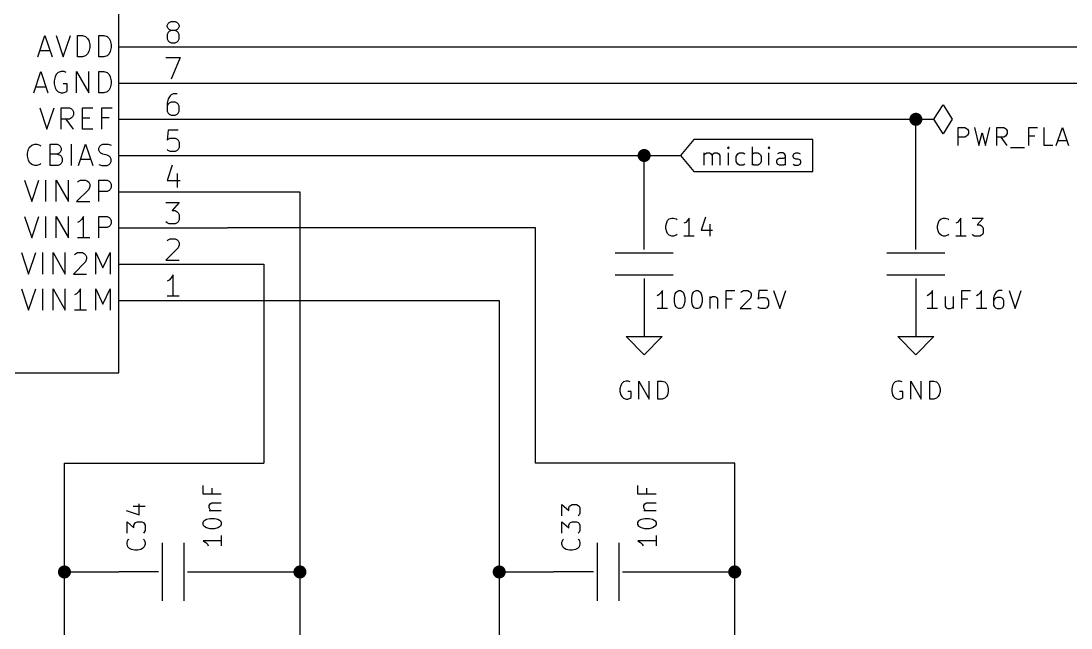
# Model space of a CAD drawing. Extents: x 0.4 to 11.3, y -7.9 to -0.4.
# Drawn here: x 5.48 to 8.378, y -4.255 to -2.579 of the extents above; entities that cross this region are included whole.
import ezdxf

# ---------------------------------------------------------------- set-up
doc = ezdxf.new("R2010")
doc.units = 0
doc.header["$MEASUREMENT"] = 0
for name, color, linetype in [('CYAN2', 4, 'CONTINUOUS'), ('GREEN3', 91, 'CONTINUOUS'), ('RED2', 1, 'CONTINUOUS'), ('RED3', 11, 'CONTINUOUS')]:
    doc.layers.add(name, color=color, linetype=linetype)

msp = doc.modelspace()

# ---------------------------------------------------------------- linework, layer by layer
at = {"layer": 'CYAN2', "linetype": 'CONTINUOUS'}
for p, q in [((5.5265, -2.6773), (5.5461, -2.6183)), ((5.5461, -2.6183), (5.5658, -2.6773)), ((5.577, -2.6183), (5.5967, -2.6773)), ((5.5967, -2.6773), (5.6164, -2.6183)), ((5.636, -2.6773), (5.636, -2.6183)), ((5.636, -2.6183), (5.6501, -2.6183)), ((5.6501, -2.6183), (5.6585, -2.6211)), ((5.6585, -2.6211), (5.6641, -2.6267)), ((5.6641, -2.6267), (5.6669, -2.6323)), ((5.6669, -2.6323), (5.6698, -2.6436)), ((5.695, -2.6773), (5.695, -2.6183)), ((5.695, -2.6183), (5.7091, -2.6183)), ((5.7091, -2.6183), (5.7175, -2.6211)), ((5.7175, -2.6211), (5.7231, -2.6267)), ((5.7231, -2.6267), (5.7259, -2.6323)), ((5.7259, -2.6323), (5.7288, -2.6436)), ((5.5321, -2.6604), (5.5602, -2.6604)), ((5.6669, -2.6632), (5.6641, -2.6689)), ((5.6698, -2.652), (5.6669, -2.6632)), ((5.6698, -2.6436), (5.6698, -2.652)), ((5.7259, -2.6632), (5.7231, -2.6689)), ((5.7288, -2.652), (5.7259, -2.6632)), ((5.7288, -2.6436), (5.7288, -2.652)), ((5.6501, -2.6773), (5.636, -2.6773)), ((5.6585, -2.6745), (5.6501, -2.6773)), ((5.6641, -2.6689), (5.6585, -2.6745)), ((5.7091, -2.6773), (5.695, -2.6773)), ((5.7175, -2.6745), (5.7091, -2.6773)), ((5.7231, -2.6689), (5.7175, -2.6745)), ((5.5152, -2.7773), (5.5349, -2.7183)), ((5.5349, -2.7183), (5.5546, -2.7773)), ((5.5827, -2.7211), (5.577, -2.7267)), ((5.5911, -2.7183), (5.5827, -2.7211)), ((5.5995, -2.7183), (5.5911, -2.7183)), ((5.6051, -2.7211), (5.5995, -2.7183)), ((5.6332, -2.7773), (5.6332, -2.7183)), ((5.6332, -2.7183), (5.6669, -2.7773)), ((5.6669, -2.7773), (5.6669, -2.7183)), ((5.695, -2.7773), (5.695, -2.7183)), ((5.695, -2.7183), (5.7091, -2.7183)), ((5.7091, -2.7183), (5.7175, -2.7211)), ((5.7175, -2.7211), (5.7231, -2.7267)), ((5.5742, -2.7323), (5.5714, -2.7436)), ((5.5714, -2.7436), (5.5714, -2.752)), ((5.5714, -2.752), (5.5742, -2.7632)), ((5.577, -2.7267), (5.5742, -2.7323)), ((5.6079, -2.752), (5.5967, -2.752)), ((5.6079, -2.7717), (5.6079, -2.752)), ((5.7231, -2.7267), (5.7259, -2.7323)), ((5.7259, -2.7323), (5.7288, -2.7436)), ((5.7288, -2.752), (5.7259, -2.7632)), ((5.7288, -2.7436), (5.7288, -2.752)), ((5.5209, -2.7604), (5.5489, -2.7604)), ((5.5742, -2.7632), (5.577, -2.7689)), ((5.577, -2.7689), (5.5827, -2.7745)), ((5.5827, -2.7745), (5.5911, -2.7773)), ((5.5911, -2.7773), (5.5967, -2.7773)), ((5.5967, -2.7773), (5.6051, -2.7745)), ((5.6051, -2.7745), (5.6079, -2.7717)), ((5.7091, -2.7773), (5.695, -2.7773)), ((5.7175, -2.7745), (5.7091, -2.7773)), ((5.7231, -2.7689), (5.7175, -2.7745)), ((5.7259, -2.7632), (5.7231, -2.7689)), ((5.5321, -2.8183), (5.5518, -2.8773)), ((5.5518, -2.8773), (5.5714, -2.8183)), ((5.5911, -2.8773), (5.5911, -2.8183)), ((5.5911, -2.8183), (5.6136, -2.8183)), ((5.6136, -2.8183), (5.6192, -2.8211)), ((5.6192, -2.8211), (5.622, -2.8239)), ((5.622, -2.8239), (5.6248, -2.8295)), ((5.6248, -2.838), (5.622, -2.8436)), ((5.6248, -2.8295), (5.6248, -2.838)), ((5.6501, -2.8773), (5.6501, -2.8183)), ((5.6501, -2.8183), (5.6782, -2.8183)), ((5.7035, -2.8773), (5.7035, -2.8183)), ((5.7035, -2.8183), (5.7316, -2.8183)), ((5.6136, -2.8492), (5.5911, -2.8492)), ((5.6248, -2.8773), (5.6051, -2.8492)), ((5.6192, -2.8464), (5.6136, -2.8492)), ((5.622, -2.8436), (5.6192, -2.8464)), ((5.6501, -2.8464), (5.6698, -2.8464)), ((5.7231, -2.8464), (5.7035, -2.8464)), ((5.6782, -2.8773), (5.6501, -2.8773)), ((8.0663, -2.9228), (8.0663, -2.8728)), ((8.0663, -2.8728), (8.0853, -2.8728)), ((8.0853, -2.8728), (8.0901, -2.8752)), ((8.0901, -2.8966), (8.0853, -2.899)), ((8.0901, -2.8752), (8.0925, -2.8776)), ((8.0925, -2.8942), (8.0901, -2.8966)), ((8.0925, -2.8776), (8.0949, -2.8823)), ((8.0949, -2.8895), (8.0925, -2.8942)), ((8.0949, -2.8823), (8.0949, -2.8895)), ((8.1115, -2.8728), (8.1234, -2.9228)), ((8.1234, -2.9228), (8.1329, -2.8871)), ((8.1329, -2.8871), (8.1425, -2.9228)), ((8.1425, -2.9228), (8.1544, -2.8728)), ((8.1734, -2.9228), (8.1734, -2.8728)), ((8.1734, -2.8728), (8.1925, -2.8728)), ((8.1925, -2.8728), (8.1972, -2.8752)), ((8.1972, -2.8966), (8.1925, -2.899)), ((8.1972, -2.8752), (8.1996, -2.8776)), ((8.1996, -2.8942), (8.1972, -2.8966)), ((8.1996, -2.8776), (8.202, -2.8823)), ((8.202, -2.8895), (8.1996, -2.8942)), ((8.202, -2.8823), (8.202, -2.8895)), ((8.2615, -2.9228), (8.2615, -2.8728)), ((8.2615, -2.8728), (8.2853, -2.8728)), ((8.2782, -2.8966), (8.2615, -2.8966)), ((8.3044, -2.9228), (8.3044, -2.8728)), ((8.3377, -2.9228), (8.3544, -2.8728)), ((8.3544, -2.8728), (8.371, -2.9228)), ((5.5012, -2.9323), (5.504, -2.9267)), ((5.504, -2.9267), (5.5096, -2.9211)), ((5.5096, -2.9211), (5.518, -2.9183)), ((5.518, -2.9183), (5.5237, -2.9183)), ((5.5237, -2.9183), (5.5321, -2.9211)), ((5.5321, -2.9211), (5.5349, -2.9239)), ((5.5602, -2.9773), (5.5602, -2.9183)), ((5.5602, -2.9183), (5.5799, -2.9183)), ((5.5799, -2.9183), (5.5855, -2.9211)), ((5.5855, -2.9211), (5.5883, -2.9239)), ((5.5883, -2.9239), (5.5911, -2.9295)), ((5.6192, -2.9773), (5.6192, -2.9183)), ((5.6389, -2.9773), (5.6585, -2.9183)), ((5.6585, -2.9183), (5.6782, -2.9773)), ((5.695, -2.9295), (5.6979, -2.9239)), ((5.6979, -2.9239), (5.7007, -2.9211)), ((5.7007, -2.9211), (5.7063, -2.9183)), ((5.7063, -2.9183), (5.7203, -2.9183)), ((5.7203, -2.9183), (5.7288, -2.9211)), ((8.0853, -2.899), (8.0663, -2.899)), ((8.1925, -2.899), (8.1734, -2.899)), ((8.202, -2.9228), (8.1853, -2.899)), ((8.3282, -2.9228), (8.3044, -2.9228)), ((8.3425, -2.9085), (8.3663, -2.9085)), ((5.4984, -2.9436), (5.5012, -2.9323)), ((5.4984, -2.952), (5.4984, -2.9436)), ((5.5012, -2.9632), (5.4984, -2.952)), ((5.5799, -2.9464), (5.5602, -2.9464)), ((5.5855, -2.9436), (5.5799, -2.9464)), ((5.5799, -2.9464), (5.5883, -2.9492)), ((5.5883, -2.9408), (5.5855, -2.9436)), ((5.5911, -2.9352), (5.5883, -2.9408)), ((5.5883, -2.9492), (5.5911, -2.952)), ((5.5911, -2.9295), (5.5911, -2.9352)), ((5.5911, -2.952), (5.5939, -2.9576)), ((5.695, -2.9352), (5.695, -2.9295)), ((5.6979, -2.9408), (5.695, -2.9352)), ((5.7007, -2.9436), (5.6979, -2.9408)), ((5.7063, -2.9464), (5.7007, -2.9436)), ((5.7175, -2.9492), (5.7063, -2.9464)), ((5.7231, -2.952), (5.7175, -2.9492)), ((5.726, -2.9548), (5.7231, -2.952)), ((5.7288, -2.9604), (5.726, -2.9548)), ((8.2115, -2.9276), (8.2496, -2.9276)), ((5.504, -2.9689), (5.5012, -2.9632)), ((5.5096, -2.9745), (5.504, -2.9689)), ((5.518, -2.9773), (5.5096, -2.9745)), ((5.5237, -2.9773), (5.518, -2.9773)), ((5.5321, -2.9745), (5.5237, -2.9773)), ((5.5349, -2.9717), (5.5321, -2.9745)), ((5.5827, -2.9773), (5.5602, -2.9773)), ((5.5883, -2.9745), (5.5827, -2.9773)), ((5.5911, -2.9717), (5.5883, -2.9745)), ((5.5939, -2.9661), (5.5911, -2.9717)), ((5.5939, -2.9576), (5.5939, -2.9661)), ((5.6445, -2.9604), (5.6726, -2.9604)), ((5.695, -2.9745), (5.7035, -2.9773)), ((5.7035, -2.9773), (5.7175, -2.9773)), ((5.7175, -2.9773), (5.7231, -2.9745)), ((5.7231, -2.9745), (5.726, -2.9717)), ((5.726, -2.9717), (5.7288, -2.9661)), ((5.7288, -2.9661), (5.7288, -2.9604)), ((5.49, -3.0183), (5.5096, -3.0773)), ((5.5096, -3.0773), (5.5293, -3.0183)), ((5.549, -3.0773), (5.549, -3.0183)), ((5.577, -3.0773), (5.577, -3.0183)), ((5.577, -3.0183), (5.6108, -3.0773)), ((5.6108, -3.0773), (5.6108, -3.0183)), ((5.636, -3.0239), (5.6389, -3.0211)), ((5.6389, -3.0211), (5.6445, -3.0183)), ((5.6445, -3.0183), (5.6585, -3.0183)), ((5.6585, -3.0183), (5.6641, -3.0211)), ((5.6641, -3.0211), (5.667, -3.0239)), ((5.667, -3.0239), (5.6698, -3.0295)), ((5.6698, -3.0352), (5.667, -3.0436)), ((5.6698, -3.0295), (5.6698, -3.0352)), ((5.695, -3.0773), (5.695, -3.0183)), ((5.695, -3.0183), (5.7175, -3.0183)), ((5.7175, -3.0183), (5.7231, -3.0211)), ((5.7231, -3.0211), (5.7259, -3.0239)), ((5.7259, -3.0239), (5.7288, -3.0295)), ((5.7288, -3.038), (5.7259, -3.0436)), ((5.7288, -3.0295), (5.7288, -3.038)), ((5.667, -3.0436), (5.6332, -3.0773)), ((5.7175, -3.0492), (5.695, -3.0492)), ((5.7231, -3.0464), (5.7175, -3.0492)), ((5.7259, -3.0436), (5.7231, -3.0464)), ((5.6332, -3.0773), (5.6698, -3.0773)), ((5.49, -3.1183), (5.5096, -3.1773)), ((5.5096, -3.1773), (5.5293, -3.1183)), ((5.549, -3.1773), (5.549, -3.1183)), ((5.577, -3.1773), (5.577, -3.1183)), ((5.577, -3.1183), (5.6108, -3.1773)), ((5.6108, -3.1773), (5.6108, -3.1183)), ((5.6473, -3.1267), (5.6417, -3.1323)), ((5.6529, -3.1183), (5.6473, -3.1267)), ((5.6529, -3.1773), (5.6529, -3.1183)), ((5.695, -3.1773), (5.695, -3.1183)), ((5.695, -3.1183), (5.7175, -3.1183)), ((5.7175, -3.1183), (5.7231, -3.1211)), ((5.7231, -3.1211), (5.7259, -3.1239)), ((5.7259, -3.1239), (5.7288, -3.1295)), ((5.7288, -3.1295), (5.7288, -3.138)), ((7.2647, -3.1299), (7.2694, -3.1252)), ((7.2647, -3.1299), (7.2694, -3.1252)), ((7.2694, -3.1252), (7.2766, -3.1228)), ((7.2694, -3.1252), (7.2766, -3.1228)), ((7.2766, -3.1228), (7.2813, -3.1228)), ((7.2766, -3.1228), (7.2813, -3.1228)), ((7.2813, -3.1228), (7.2885, -3.1252)), ((7.2813, -3.1228), (7.2885, -3.1252)), ((7.2885, -3.1252), (7.2909, -3.1276)), ((7.2885, -3.1252), (7.2909, -3.1276)), ((7.3242, -3.1228), (7.3194, -3.1299)), ((7.3242, -3.1228), (7.3194, -3.1299)), ((7.3242, -3.1728), (7.3242, -3.1228)), ((7.3242, -3.1728), (7.3242, -3.1228)), ((7.3694, -3.1204), (7.3575, -3.1561)), ((7.3694, -3.1204), (7.3575, -3.1561)), ((8.0147, -3.1299), (8.0194, -3.1252)), ((8.0147, -3.1299), (8.0194, -3.1252)), ((8.0194, -3.1252), (8.0266, -3.1228)), ((8.0194, -3.1252), (8.0266, -3.1228)), ((8.0266, -3.1228), (8.0313, -3.1228)), ((8.0266, -3.1228), (8.0313, -3.1228)), ((8.0313, -3.1228), (8.0385, -3.1252)), ((8.0313, -3.1228), (8.0385, -3.1252)), ((8.0385, -3.1252), (8.0409, -3.1276)), ((8.0385, -3.1252), (8.0409, -3.1276)), ((8.0742, -3.1228), (8.0694, -3.1299)), ((8.0742, -3.1228), (8.0694, -3.1299)), ((8.0742, -3.1728), (8.0742, -3.1228)), ((8.0742, -3.1728), (8.0742, -3.1228)), ((8.1051, -3.1228), (8.1361, -3.1228)), ((8.1051, -3.1228), (8.1361, -3.1228)), ((8.1361, -3.1228), (8.1194, -3.1418)), ((8.1361, -3.1228), (8.1194, -3.1418)), ((5.6417, -3.1323), (5.636, -3.1352)), ((5.7175, -3.1492), (5.695, -3.1492)), ((5.7231, -3.1464), (5.7175, -3.1492)), ((5.7259, -3.1436), (5.7231, -3.1464)), ((5.7288, -3.138), (5.7259, -3.1436)), ((7.2599, -3.1442), (7.2623, -3.1347)), ((7.2599, -3.1442), (7.2623, -3.1347)), ((7.2599, -3.1514), (7.2599, -3.1442)), ((7.2599, -3.1514), (7.2599, -3.1442)), ((7.2623, -3.1609), (7.2599, -3.1514)), ((7.2623, -3.1609), (7.2599, -3.1514)), ((7.2623, -3.1347), (7.2647, -3.1299)), ((7.2623, -3.1347), (7.2647, -3.1299)), ((7.3147, -3.1347), (7.3099, -3.1371)), ((7.3147, -3.1347), (7.3099, -3.1371)), ((7.3194, -3.1299), (7.3147, -3.1347)), ((7.3194, -3.1299), (7.3147, -3.1347)), ((7.3575, -3.1561), (7.3885, -3.1561)), ((7.3575, -3.1561), (7.3885, -3.1561)), ((7.3813, -3.1395), (7.3813, -3.1728)), ((7.3813, -3.1395), (7.3813, -3.1728)), ((8.0099, -3.1442), (8.0123, -3.1347)), ((8.0099, -3.1442), (8.0123, -3.1347)), ((8.0099, -3.1514), (8.0099, -3.1442)), ((8.0099, -3.1514), (8.0099, -3.1442)), ((8.0123, -3.1609), (8.0099, -3.1514)), ((8.0123, -3.1609), (8.0099, -3.1514)), ((8.0123, -3.1347), (8.0147, -3.1299)), ((8.0123, -3.1347), (8.0147, -3.1299)), ((8.0647, -3.1347), (8.0599, -3.1371)), ((8.0647, -3.1347), (8.0599, -3.1371)), ((8.0694, -3.1299), (8.0647, -3.1347)), ((8.0694, -3.1299), (8.0647, -3.1347)), ((8.1194, -3.1418), (8.1266, -3.1418)), ((8.1194, -3.1418), (8.1266, -3.1418)), ((8.1266, -3.1418), (8.1313, -3.1442)), ((8.1266, -3.1418), (8.1313, -3.1442)), ((8.1313, -3.1442), (8.1337, -3.1466)), ((8.1313, -3.1442), (8.1337, -3.1466)), ((8.1337, -3.1466), (8.1361, -3.1514)), ((8.1337, -3.1466), (8.1361, -3.1514)), ((8.1361, -3.1514), (8.1361, -3.1633)), ((8.1361, -3.1514), (8.1361, -3.1633)), ((5.6698, -3.1773), (5.636, -3.1773)), ((7.2647, -3.1657), (7.2623, -3.1609)), ((7.2647, -3.1657), (7.2623, -3.1609)), ((7.2694, -3.1704), (7.2647, -3.1657)), ((7.2694, -3.1704), (7.2647, -3.1657)), ((7.2766, -3.1728), (7.2694, -3.1704)), ((7.2766, -3.1728), (7.2694, -3.1704)), ((7.2813, -3.1728), (7.2766, -3.1728)), ((7.2813, -3.1728), (7.2766, -3.1728)), ((7.2885, -3.1704), (7.2813, -3.1728)), ((7.2885, -3.1704), (7.2813, -3.1728)), ((7.2909, -3.168), (7.2885, -3.1704)), ((7.2909, -3.168), (7.2885, -3.1704)), ((7.3385, -3.1728), (7.3099, -3.1728)), ((7.3385, -3.1728), (7.3099, -3.1728)), ((8.0147, -3.1657), (8.0123, -3.1609)), ((8.0147, -3.1657), (8.0123, -3.1609)), ((8.0194, -3.1704), (8.0147, -3.1657)), ((8.0194, -3.1704), (8.0147, -3.1657)), ((8.0266, -3.1728), (8.0194, -3.1704)), ((8.0266, -3.1728), (8.0194, -3.1704)), ((8.0313, -3.1728), (8.0266, -3.1728)), ((8.0313, -3.1728), (8.0266, -3.1728)), ((8.0385, -3.1704), (8.0313, -3.1728)), ((8.0385, -3.1704), (8.0313, -3.1728)), ((8.0409, -3.168), (8.0385, -3.1704)), ((8.0409, -3.168), (8.0385, -3.1704)), ((8.0885, -3.1728), (8.0599, -3.1728)), ((8.0885, -3.1728), (8.0599, -3.1728)), ((8.1075, -3.1704), (8.1051, -3.168)), ((8.1075, -3.1704), (8.1051, -3.168)), ((8.1123, -3.1728), (8.1075, -3.1704)), ((8.1123, -3.1728), (8.1075, -3.1704)), ((8.1266, -3.1728), (8.1123, -3.1728)), ((8.1266, -3.1728), (8.1123, -3.1728)), ((8.1313, -3.1704), (8.1266, -3.1728)), ((8.1313, -3.1704), (8.1266, -3.1728)), ((8.1337, -3.168), (8.1313, -3.1704)), ((8.1337, -3.168), (8.1313, -3.1704)), ((8.1361, -3.1633), (8.1337, -3.168)), ((8.1361, -3.1633), (8.1337, -3.168)), ((5.4815, -3.2183), (5.5012, -3.2773)), ((5.5012, -3.2773), (5.5209, -3.2183)), ((5.5405, -3.2773), (5.5405, -3.2183)), ((5.5686, -3.2773), (5.5686, -3.2183)), ((5.5686, -3.2183), (5.6023, -3.2773)), ((5.6023, -3.2773), (5.6023, -3.2183)), ((5.6585, -3.2436), (5.6248, -3.2773)), ((5.6276, -3.2239), (5.6304, -3.2211)), ((5.6304, -3.2211), (5.636, -3.2183)), ((5.636, -3.2183), (5.6501, -3.2183)), ((5.6501, -3.2183), (5.6557, -3.2211)), ((5.6557, -3.2211), (5.6585, -3.2239)), ((5.6585, -3.2239), (5.6613, -3.2295)), ((5.6613, -3.2352), (5.6585, -3.2436)), ((5.6613, -3.2295), (5.6613, -3.2352)), ((5.6866, -3.2773), (5.6866, -3.2183)), ((5.6866, -3.2183), (5.7063, -3.2604)), ((5.7063, -3.2604), (5.7259, -3.2183)), ((5.7259, -3.2183), (5.7259, -3.2773)), ((5.6248, -3.2773), (5.6613, -3.2773)), ((5.4815, -3.3183), (5.5012, -3.3773)), ((5.5012, -3.3773), (5.5209, -3.3183)), ((5.5405, -3.3773), (5.5405, -3.3183)), ((5.5686, -3.3773), (5.5686, -3.3183)), ((5.5686, -3.3183), (5.6023, -3.3773)), ((5.6023, -3.3773), (5.6023, -3.3183)), ((5.6332, -3.3323), (5.6276, -3.3352)), ((5.6389, -3.3267), (5.6332, -3.3323)), ((5.6445, -3.3183), (5.6389, -3.3267)), ((5.6445, -3.3773), (5.6445, -3.3183)), ((5.6866, -3.3773), (5.6866, -3.3183)), ((5.6866, -3.3183), (5.7063, -3.3604)), ((5.7063, -3.3604), (5.7259, -3.3183)), ((5.7259, -3.3183), (5.7259, -3.3773)), ((7.2456, -3.3299), (7.2409, -3.3347)), ((7.2456, -3.3299), (7.2409, -3.3347)), ((7.2504, -3.3228), (7.2456, -3.3299)), ((7.2504, -3.3228), (7.2456, -3.3299)), ((7.2504, -3.3728), (7.2504, -3.3228)), ((7.2504, -3.3728), (7.2504, -3.3228)), ((7.2837, -3.3418), (7.2861, -3.3323)), ((7.2837, -3.3418), (7.2861, -3.3323)), ((7.2861, -3.3323), (7.2885, -3.3276)), ((7.2861, -3.3323), (7.2885, -3.3276)), ((7.2885, -3.3276), (7.2909, -3.3252)), ((7.2885, -3.3276), (7.2909, -3.3252)), ((7.2909, -3.3252), (7.2956, -3.3228)), ((7.2909, -3.3252), (7.2956, -3.3228)), ((7.2956, -3.3228), (7.3004, -3.3228)), ((7.2956, -3.3228), (7.3004, -3.3228)), ((7.3004, -3.3228), (7.3051, -3.3252)), ((7.3004, -3.3228), (7.3051, -3.3252)), ((7.3051, -3.3252), (7.3075, -3.3276)), ((7.3051, -3.3252), (7.3075, -3.3276)), ((7.3075, -3.3276), (7.3099, -3.3323)), ((7.3075, -3.3276), (7.3099, -3.3323)), ((7.3099, -3.3323), (7.3123, -3.3418)), ((7.3099, -3.3323), (7.3123, -3.3418)), ((7.3313, -3.3418), (7.3337, -3.3323)), ((7.3313, -3.3418), (7.3337, -3.3323)), ((7.3337, -3.3323), (7.3361, -3.3276)), ((7.3337, -3.3323), (7.3361, -3.3276)), ((7.3361, -3.3276), (7.3385, -3.3252)), ((7.3361, -3.3276), (7.3385, -3.3252)), ((7.3385, -3.3252), (7.3432, -3.3228)), ((7.3385, -3.3252), (7.3432, -3.3228)), ((7.3432, -3.3228), (7.348, -3.3228)), ((7.3432, -3.3228), (7.348, -3.3228)), ((7.348, -3.3228), (7.3528, -3.3252)), ((7.348, -3.3228), (7.3528, -3.3252)), ((7.3528, -3.3252), (7.3551, -3.3276)), ((7.3528, -3.3252), (7.3551, -3.3276)), ((7.3551, -3.3276), (7.3575, -3.3323)), ((7.3551, -3.3276), (7.3575, -3.3323)), ((7.3575, -3.3323), (7.3599, -3.3418)), ((7.3575, -3.3323), (7.3599, -3.3418)), ((7.4266, -3.3728), (7.4266, -3.3228)), ((7.4266, -3.3228), (7.4504, -3.3228)), ((7.4266, -3.3728), (7.4266, -3.3228)), ((7.4266, -3.3228), (7.4504, -3.3228)), ((7.4671, -3.3276), (7.4694, -3.3252)), ((7.4671, -3.3276), (7.4694, -3.3252)), ((7.4694, -3.3252), (7.4742, -3.3228)), ((7.4694, -3.3252), (7.4742, -3.3228)), ((7.4742, -3.3228), (7.4861, -3.3228)), ((7.4742, -3.3228), (7.4861, -3.3228)), ((7.4861, -3.3228), (7.4909, -3.3252)), ((7.4861, -3.3228), (7.4909, -3.3252)), ((7.4909, -3.3252), (7.4932, -3.3276)), ((7.4909, -3.3252), (7.4932, -3.3276)), ((7.4932, -3.3276), (7.4956, -3.3323)), ((7.4932, -3.3276), (7.4956, -3.3323)), ((7.4956, -3.3323), (7.4956, -3.3371)), ((7.4956, -3.3323), (7.4956, -3.3371)), ((7.517, -3.3228), (7.5147, -3.3466)), ((7.517, -3.3228), (7.5147, -3.3466)), ((7.5409, -3.3228), (7.517, -3.3228)), ((7.5409, -3.3228), (7.517, -3.3228)), ((7.5575, -3.3228), (7.5742, -3.3728)), ((7.5575, -3.3228), (7.5742, -3.3728)), ((7.5742, -3.3728), (7.5909, -3.3228)), ((7.5742, -3.3728), (7.5909, -3.3228)), ((7.9909, -3.3299), (7.9861, -3.3347)), ((7.9909, -3.3299), (7.9861, -3.3347)), ((7.9956, -3.3228), (7.9909, -3.3299)), ((7.9956, -3.3228), (7.9909, -3.3299)), ((7.9956, -3.3728), (7.9956, -3.3228)), ((7.9956, -3.3728), (7.9956, -3.3228)), ((8.0766, -3.3728), (8.0766, -3.3228)), ((8.0766, -3.3228), (8.1004, -3.3228)), ((8.0766, -3.3728), (8.0766, -3.3228)), ((8.0766, -3.3228), (8.1004, -3.3228)), ((8.1266, -3.3299), (8.1218, -3.3347)), ((8.1266, -3.3299), (8.1218, -3.3347)), ((8.1313, -3.3228), (8.1266, -3.3299)), ((8.1313, -3.3228), (8.1266, -3.3299)), ((8.1313, -3.3728), (8.1313, -3.3228)), ((8.1313, -3.3728), (8.1313, -3.3228)), ((8.1718, -3.3276), (8.167, -3.3347)), ((8.1718, -3.3276), (8.167, -3.3347)), ((8.1742, -3.3252), (8.1718, -3.3276)), ((8.1742, -3.3252), (8.1718, -3.3276)), ((8.179, -3.3228), (8.1742, -3.3252)), ((8.179, -3.3228), (8.1742, -3.3252)), ((8.1885, -3.3228), (8.179, -3.3228)), ((8.1885, -3.3228), (8.179, -3.3228)), ((8.2075, -3.3228), (8.2242, -3.3728)), ((8.2075, -3.3228), (8.2242, -3.3728)), ((8.2242, -3.3728), (8.2409, -3.3228)), ((8.2242, -3.3728), (8.2409, -3.3228)), ((7.2409, -3.3347), (7.2361, -3.3371)), ((7.2409, -3.3347), (7.2361, -3.3371)), ((7.2837, -3.3538), (7.2837, -3.3418)), ((7.2837, -3.3538), (7.2837, -3.3418)), ((7.2861, -3.3633), (7.2837, -3.3538)), ((7.2861, -3.3633), (7.2837, -3.3538)), ((7.3123, -3.3538), (7.3099, -3.3633)), ((7.3123, -3.3538), (7.3099, -3.3633)), ((7.3123, -3.3418), (7.3123, -3.3538)), ((7.3123, -3.3418), (7.3123, -3.3538)), ((7.3313, -3.3538), (7.3313, -3.3418)), ((7.3313, -3.3538), (7.3313, -3.3418)), ((7.3337, -3.3633), (7.3313, -3.3538)), ((7.3337, -3.3633), (7.3313, -3.3538)), ((7.3599, -3.3538), (7.3575, -3.3633)), ((7.3599, -3.3538), (7.3575, -3.3633)), ((7.3599, -3.3418), (7.3599, -3.3538)), ((7.3599, -3.3418), (7.3599, -3.3538)), ((7.3813, -3.3395), (7.3813, -3.3728)), ((7.3813, -3.3395), (7.3813, -3.3728)), ((7.3813, -3.3442), (7.3837, -3.3418)), ((7.3813, -3.3442), (7.3837, -3.3418)), ((7.3837, -3.3418), (7.3885, -3.3395)), ((7.3837, -3.3418), (7.3885, -3.3395)), ((7.3885, -3.3395), (7.3956, -3.3395)), ((7.3885, -3.3395), (7.3956, -3.3395)), ((7.3956, -3.3395), (7.4004, -3.3418)), ((7.3956, -3.3395), (7.4004, -3.3418)), ((7.4004, -3.3418), (7.4028, -3.3466)), ((7.4004, -3.3418), (7.4028, -3.3466)), ((7.4028, -3.3466), (7.4028, -3.3728)), ((7.4028, -3.3466), (7.4028, -3.3728)), ((7.4432, -3.3466), (7.4266, -3.3466)), ((7.4432, -3.3466), (7.4266, -3.3466)), ((7.4932, -3.3442), (7.4647, -3.3728)), ((7.4932, -3.3442), (7.4647, -3.3728)), ((7.4956, -3.3371), (7.4932, -3.3442)), ((7.4956, -3.3371), (7.4932, -3.3442)), ((7.5147, -3.3466), (7.517, -3.3442)), ((7.5147, -3.3466), (7.517, -3.3442)), ((7.517, -3.3442), (7.5218, -3.3418)), ((7.517, -3.3442), (7.5218, -3.3418)), ((7.5218, -3.3418), (7.5337, -3.3418)), ((7.5218, -3.3418), (7.5337, -3.3418)), ((7.5337, -3.3418), (7.5385, -3.3442)), ((7.5337, -3.3418), (7.5385, -3.3442)), ((7.5385, -3.3442), (7.5409, -3.3466)), ((7.5385, -3.3442), (7.5409, -3.3466)), ((7.5409, -3.3466), (7.5432, -3.3514)), ((7.5409, -3.3466), (7.5432, -3.3514)), ((7.5432, -3.3514), (7.5432, -3.3633)), ((7.5432, -3.3514), (7.5432, -3.3633)), ((7.9861, -3.3347), (7.9813, -3.3371)), ((7.9861, -3.3347), (7.9813, -3.3371)), ((8.0313, -3.3395), (8.0313, -3.3657)), ((8.0313, -3.3395), (8.0313, -3.3657)), ((8.0528, -3.3395), (8.0528, -3.3728)), ((8.0528, -3.3395), (8.0528, -3.3728)), ((8.0932, -3.3466), (8.0766, -3.3466)), ((8.0932, -3.3466), (8.0766, -3.3466)), ((8.1218, -3.3347), (8.1171, -3.3371)), ((8.1218, -3.3347), (8.1171, -3.3371)), ((8.167, -3.3347), (8.1647, -3.3442)), ((8.167, -3.3347), (8.1647, -3.3442)), ((8.1647, -3.3442), (8.1647, -3.3633)), ((8.1647, -3.3442), (8.1647, -3.3633)), ((8.167, -3.3466), (8.1647, -3.3514)), ((8.167, -3.3466), (8.1647, -3.3514)), ((8.1694, -3.3442), (8.167, -3.3466)), ((8.1694, -3.3442), (8.167, -3.3466)), ((8.1742, -3.3418), (8.1694, -3.3442)), ((8.1742, -3.3418), (8.1694, -3.3442)), ((8.1837, -3.3418), (8.1742, -3.3418)), ((8.1837, -3.3418), (8.1742, -3.3418)), ((8.1885, -3.3442), (8.1837, -3.3418)), ((8.1885, -3.3442), (8.1837, -3.3418)), ((8.1909, -3.3466), (8.1885, -3.3442)), ((8.1909, -3.3466), (8.1885, -3.3442)), ((8.1932, -3.3514), (8.1909, -3.3466)), ((8.1932, -3.3514), (8.1909, -3.3466)), ((8.1932, -3.3633), (8.1932, -3.3514)), ((8.1932, -3.3633), (8.1932, -3.3514)), ((5.6613, -3.3773), (5.6276, -3.3773)), ((7.2647, -3.3728), (7.2361, -3.3728)), ((7.2647, -3.3728), (7.2361, -3.3728)), ((7.2885, -3.368), (7.2861, -3.3633)), ((7.2885, -3.368), (7.2861, -3.3633)), ((7.2909, -3.3704), (7.2885, -3.368)), ((7.2909, -3.3704), (7.2885, -3.368)), ((7.2956, -3.3728), (7.2909, -3.3704)), ((7.2956, -3.3728), (7.2909, -3.3704)), ((7.3004, -3.3728), (7.2956, -3.3728)), ((7.3004, -3.3728), (7.2956, -3.3728)), ((7.3051, -3.3704), (7.3004, -3.3728)), ((7.3051, -3.3704), (7.3004, -3.3728)), ((7.3075, -3.368), (7.3051, -3.3704)), ((7.3075, -3.368), (7.3051, -3.3704)), ((7.3099, -3.3633), (7.3075, -3.368)), ((7.3099, -3.3633), (7.3075, -3.368)), ((7.3361, -3.368), (7.3337, -3.3633)), ((7.3361, -3.368), (7.3337, -3.3633)), ((7.3385, -3.3704), (7.3361, -3.368)), ((7.3385, -3.3704), (7.3361, -3.368)), ((7.3432, -3.3728), (7.3385, -3.3704)), ((7.3432, -3.3728), (7.3385, -3.3704)), ((7.348, -3.3728), (7.3432, -3.3728)), ((7.348, -3.3728), (7.3432, -3.3728)), ((7.3528, -3.3704), (7.348, -3.3728)), ((7.3528, -3.3704), (7.348, -3.3728)), ((7.3551, -3.368), (7.3528, -3.3704)), ((7.3551, -3.368), (7.3528, -3.3704)), ((7.3575, -3.3633), (7.3551, -3.368)), ((7.3575, -3.3633), (7.3551, -3.368)), ((7.4647, -3.3728), (7.4956, -3.3728)), ((7.4647, -3.3728), (7.4956, -3.3728)), ((7.517, -3.3704), (7.5147, -3.368)), ((7.517, -3.3704), (7.5147, -3.368)), ((7.5218, -3.3728), (7.517, -3.3704)), ((7.5218, -3.3728), (7.517, -3.3704)), ((7.5337, -3.3728), (7.5218, -3.3728)), ((7.5337, -3.3728), (7.5218, -3.3728)), ((7.5385, -3.3704), (7.5337, -3.3728)), ((7.5385, -3.3704), (7.5337, -3.3728)), ((7.5409, -3.368), (7.5385, -3.3704)), ((7.5409, -3.368), (7.5385, -3.3704)), ((7.5432, -3.3633), (7.5409, -3.368)), ((7.5432, -3.3633), (7.5409, -3.368)), ((8.0099, -3.3728), (7.9813, -3.3728)), ((8.0099, -3.3728), (7.9813, -3.3728)), ((8.0313, -3.3657), (8.0337, -3.3704)), ((8.0313, -3.3657), (8.0337, -3.3704)), ((8.0337, -3.3704), (8.0385, -3.3728)), ((8.0337, -3.3704), (8.0385, -3.3728)), ((8.0385, -3.3728), (8.0456, -3.3728)), ((8.0385, -3.3728), (8.0456, -3.3728)), ((8.0456, -3.3728), (8.0504, -3.3704)), ((8.0456, -3.3728), (8.0504, -3.3704)), ((8.0504, -3.3704), (8.0528, -3.368)), ((8.0504, -3.3704), (8.0528, -3.368)), ((8.1456, -3.3728), (8.1171, -3.3728)), ((8.1456, -3.3728), (8.1171, -3.3728)), ((8.1647, -3.3633), (8.167, -3.368)), ((8.1647, -3.3633), (8.167, -3.368)), ((8.167, -3.368), (8.1694, -3.3704)), ((8.167, -3.368), (8.1694, -3.3704)), ((8.1694, -3.3704), (8.1742, -3.3728)), ((8.1694, -3.3704), (8.1742, -3.3728)), ((8.1742, -3.3728), (8.1837, -3.3728)), ((8.1742, -3.3728), (8.1837, -3.3728)), ((8.1837, -3.3728), (8.1885, -3.3704)), ((8.1837, -3.3728), (8.1885, -3.3704)), ((8.1885, -3.3704), (8.1909, -3.368)), ((8.1885, -3.3704), (8.1909, -3.368)), ((8.1909, -3.368), (8.1932, -3.3633)), ((8.1909, -3.368), (8.1932, -3.3633)), ((7.1357, -3.5847), (7.1333, -3.5942)), ((7.1357, -3.5847), (7.1333, -3.5942)), ((7.1381, -3.5799), (7.1357, -3.5847)), ((7.1381, -3.5799), (7.1357, -3.5847)), ((7.1429, -3.5752), (7.1381, -3.5799)), ((7.1429, -3.5752), (7.1381, -3.5799)), ((7.15, -3.5728), (7.1429, -3.5752)), ((7.15, -3.5728), (7.1429, -3.5752)), ((7.1571, -3.5728), (7.15, -3.5728)), ((7.1571, -3.5728), (7.15, -3.5728)), ((7.1619, -3.5752), (7.1571, -3.5728)), ((7.1619, -3.5752), (7.1571, -3.5728)), ((7.1857, -3.6228), (7.1857, -3.5728)), ((7.1857, -3.5728), (7.2143, -3.6228)), ((7.1857, -3.6228), (7.1857, -3.5728)), ((7.1857, -3.5728), (7.2143, -3.6228)), ((7.2143, -3.6228), (7.2143, -3.5728)), ((7.2143, -3.6228), (7.2143, -3.5728)), ((7.2381, -3.6228), (7.2381, -3.5728)), ((7.2381, -3.5728), (7.25, -3.5728)), ((7.2381, -3.6228), (7.2381, -3.5728)), ((7.2381, -3.5728), (7.25, -3.5728)), ((7.25, -3.5728), (7.2571, -3.5752)), ((7.25, -3.5728), (7.2571, -3.5752)), ((7.2571, -3.5752), (7.2619, -3.5799)), ((7.2571, -3.5752), (7.2619, -3.5799)), ((7.2619, -3.5799), (7.2643, -3.5847)), ((7.2619, -3.5799), (7.2643, -3.5847)), ((7.2643, -3.5847), (7.2667, -3.5942)), ((7.2643, -3.5847), (7.2667, -3.5942)), ((7.8857, -3.5847), (7.8833, -3.5942)), ((7.8857, -3.5847), (7.8833, -3.5942)), ((7.8881, -3.5799), (7.8857, -3.5847)), ((7.8881, -3.5799), (7.8857, -3.5847)), ((7.8929, -3.5752), (7.8881, -3.5799)), ((7.8929, -3.5752), (7.8881, -3.5799)), ((7.9, -3.5728), (7.8929, -3.5752)), ((7.9, -3.5728), (7.8929, -3.5752)), ((7.9071, -3.5728), (7.9, -3.5728)), ((7.9071, -3.5728), (7.9, -3.5728)), ((7.9119, -3.5752), (7.9071, -3.5728)), ((7.9119, -3.5752), (7.9071, -3.5728)), ((7.9357, -3.6228), (7.9357, -3.5728)), ((7.9357, -3.5728), (7.9643, -3.6228)), ((7.9357, -3.6228), (7.9357, -3.5728)), ((7.9357, -3.5728), (7.9643, -3.6228)), ((7.9643, -3.6228), (7.9643, -3.5728)), ((7.9643, -3.6228), (7.9643, -3.5728)), ((7.9881, -3.6228), (7.9881, -3.5728)), ((7.9881, -3.5728), (8, -3.5728)), ((7.9881, -3.6228), (7.9881, -3.5728)), ((7.9881, -3.5728), (8, -3.5728)), ((8, -3.5728), (8.0071, -3.5752)), ((8, -3.5728), (8.0071, -3.5752)), ((8.0071, -3.5752), (8.0119, -3.5799)), ((8.0071, -3.5752), (8.0119, -3.5799)), ((8.0119, -3.5799), (8.0143, -3.5847)), ((8.0119, -3.5799), (8.0143, -3.5847)), ((8.0143, -3.5847), (8.0167, -3.5942)), ((8.0143, -3.5847), (8.0167, -3.5942)), ((7.1333, -3.5942), (7.1333, -3.6014)), ((7.1333, -3.5942), (7.1333, -3.6014)), ((7.1333, -3.6014), (7.1357, -3.6109)), ((7.1333, -3.6014), (7.1357, -3.6109)), ((7.1357, -3.6109), (7.1381, -3.6157)), ((7.1357, -3.6109), (7.1381, -3.6157)), ((7.1381, -3.6157), (7.1429, -3.6204)), ((7.1381, -3.6157), (7.1429, -3.6204)), ((7.1429, -3.6204), (7.15, -3.6228)), ((7.1429, -3.6204), (7.15, -3.6228)), ((7.1643, -3.6014), (7.1548, -3.6014)), ((7.1643, -3.6014), (7.1548, -3.6014)), ((7.1548, -3.6228), (7.1619, -3.6204)), ((7.1548, -3.6228), (7.1619, -3.6204)), ((7.1619, -3.6204), (7.1643, -3.618)), ((7.1619, -3.6204), (7.1643, -3.618)), ((7.1643, -3.618), (7.1643, -3.6014)), ((7.1643, -3.618), (7.1643, -3.6014)), ((7.2571, -3.6204), (7.25, -3.6228)), ((7.2571, -3.6204), (7.25, -3.6228)), ((7.2619, -3.6157), (7.2571, -3.6204)), ((7.2619, -3.6157), (7.2571, -3.6204)), ((7.2643, -3.6109), (7.2619, -3.6157)), ((7.2643, -3.6109), (7.2619, -3.6157)), ((7.2667, -3.6014), (7.2643, -3.6109)), ((7.2667, -3.6014), (7.2643, -3.6109)), ((7.2667, -3.5942), (7.2667, -3.6014)), ((7.2667, -3.5942), (7.2667, -3.6014)), ((7.8833, -3.5942), (7.8833, -3.6014)), ((7.8833, -3.5942), (7.8833, -3.6014)), ((7.8833, -3.6014), (7.8857, -3.6109)), ((7.8833, -3.6014), (7.8857, -3.6109)), ((7.8857, -3.6109), (7.8881, -3.6157)), ((7.8857, -3.6109), (7.8881, -3.6157)), ((7.8881, -3.6157), (7.8929, -3.6204)), ((7.8881, -3.6157), (7.8929, -3.6204)), ((7.8929, -3.6204), (7.9, -3.6228)), ((7.8929, -3.6204), (7.9, -3.6228)), ((7.9143, -3.6014), (7.9048, -3.6014)), ((7.9143, -3.6014), (7.9048, -3.6014)), ((7.9048, -3.6228), (7.9119, -3.6204)), ((7.9048, -3.6228), (7.9119, -3.6204)), ((7.9119, -3.6204), (7.9143, -3.618)), ((7.9119, -3.6204), (7.9143, -3.618)), ((7.9143, -3.618), (7.9143, -3.6014)), ((7.9143, -3.618), (7.9143, -3.6014)), ((8.0071, -3.6204), (8, -3.6228)), ((8.0071, -3.6204), (8, -3.6228)), ((8.0119, -3.6157), (8.0071, -3.6204)), ((8.0119, -3.6157), (8.0071, -3.6204)), ((8.0143, -3.6109), (8.0119, -3.6157)), ((8.0143, -3.6109), (8.0119, -3.6157)), ((8.0167, -3.6014), (8.0143, -3.6109)), ((8.0167, -3.6014), (8.0143, -3.6109)), ((8.0167, -3.5942), (8.0167, -3.6014)), ((8.0167, -3.5942), (8.0167, -3.6014)), ((7.15, -3.6228), (7.1548, -3.6228)), ((7.15, -3.6228), (7.1548, -3.6228)), ((7.25, -3.6228), (7.2381, -3.6228)), ((7.25, -3.6228), (7.2381, -3.6228)), ((7.9, -3.6228), (7.9048, -3.6228)), ((7.9, -3.6228), (7.9048, -3.6228)), ((8, -3.6228), (7.9881, -3.6228)), ((8, -3.6228), (7.9881, -3.6228)), ((5.9828, -3.8853), (5.9828, -3.8615)), ((6.0066, -3.8687), (6.0066, -3.8853)), ((7.1828, -3.8853), (7.1828, -3.8615)), ((7.2066, -3.8687), (7.2066, -3.8853)), ((5.8061, -3.9425), (5.8061, -3.9115)), ((6.0328, -3.8853), (5.9828, -3.8853)), ((5.9995, -3.9163), (6.0018, -3.9115)), ((6.0018, -3.9115), (6.0066, -3.9091)), ((6.0066, -3.9091), (6.0328, -3.9091)), ((7.2328, -3.8853), (7.1828, -3.8853)), ((7.1995, -3.9163), (7.2018, -3.9115)), ((7.2018, -3.9115), (7.2066, -3.9091)), ((7.2066, -3.9091), (7.2328, -3.9091)), ((5.7704, -3.9306), (5.8061, -3.9425)), ((5.7895, -3.9187), (5.8228, -3.9187)), ((5.9995, -3.9234), (5.9995, -3.9163)), ((6.0018, -3.9282), (5.9995, -3.9234)), ((5.9995, -3.9306), (6.0328, -3.9306)), ((6.0042, -3.9306), (6.0018, -3.9282)), ((6.9728, -3.9449), (6.9728, -3.9139)), ((6.9728, -3.9139), (6.9918, -3.9306)), ((6.9918, -3.9234), (6.9942, -3.9187)), ((6.9918, -3.9306), (6.9918, -3.9234)), ((6.9942, -3.9187), (6.9966, -3.9163)), ((6.9966, -3.9163), (7.0014, -3.9139)), ((7.0014, -3.9139), (7.0133, -3.9139)), ((7.0133, -3.9139), (7.018, -3.9163)), ((7.018, -3.9163), (7.0204, -3.9187)), ((7.0204, -3.9187), (7.0228, -3.9234)), ((7.0228, -3.9377), (7.0204, -3.9425)), ((7.0228, -3.9234), (7.0228, -3.9377)), ((7.1995, -3.9234), (7.1995, -3.9163)), ((7.2018, -3.9282), (7.1995, -3.9234)), ((7.1995, -3.9306), (7.2328, -3.9306)), ((7.2042, -3.9306), (7.2018, -3.9282)), ((5.7728, -3.9925), (5.7728, -3.9615)), ((5.7728, -3.9615), (5.7918, -3.9782)), ((5.7918, -3.971), (5.7942, -3.9663)), ((5.7942, -3.9663), (5.7966, -3.9639)), ((5.7966, -3.9639), (5.8014, -3.9615)), ((5.8014, -3.9615), (5.8133, -3.9615)), ((5.8133, -3.9615), (5.818, -3.9639)), ((5.818, -3.9639), (5.8204, -3.9663)), ((5.8204, -3.9663), (5.8228, -3.971)), ((5.9828, -3.9639), (5.9852, -3.9591)), ((5.9828, -3.9687), (5.9828, -3.9639)), ((5.9852, -3.9734), (5.9828, -3.9687)), ((5.9852, -3.9591), (5.9876, -3.9568)), ((5.9876, -3.9568), (5.9923, -3.9544)), ((5.9923, -3.9544), (6.0018, -3.952)), ((6.0018, -3.952), (6.0138, -3.952)), ((6.0138, -3.952), (6.0233, -3.9544)), ((6.0233, -3.9544), (6.028, -3.9568)), ((6.028, -3.9568), (6.0304, -3.9591)), ((6.0304, -3.9591), (6.0328, -3.9639)), ((6.0328, -3.9687), (6.0304, -3.9734)), ((6.0328, -3.9639), (6.0328, -3.9687)), ((6.9728, -3.9925), (6.9728, -3.9615)), ((6.9728, -3.9615), (6.9918, -3.9782)), ((6.9918, -3.971), (6.9942, -3.9663)), ((6.9942, -3.9663), (6.9966, -3.9639)), ((6.9966, -3.9639), (7.0014, -3.9615)), ((7.0014, -3.9615), (7.0133, -3.9615)), ((7.0133, -3.9615), (7.018, -3.9639)), ((7.0204, -3.9425), (7.018, -3.9449)), ((7.018, -3.9639), (7.0204, -3.9663)), ((7.0204, -3.9663), (7.0228, -3.971)), ((7.1828, -3.9639), (7.1852, -3.9591)), ((7.1828, -3.9687), (7.1828, -3.9639)), ((7.1852, -3.9734), (7.1828, -3.9687)), ((7.1852, -3.9591), (7.1876, -3.9568)), ((7.1876, -3.9568), (7.1923, -3.9544)), ((7.1923, -3.9544), (7.2018, -3.952)), ((7.2018, -3.952), (7.2138, -3.952)), ((7.2138, -3.952), (7.2233, -3.9544)), ((7.2233, -3.9544), (7.228, -3.9568)), ((7.228, -3.9568), (7.2304, -3.9591)), ((7.2304, -3.9591), (7.2328, -3.9639)), ((7.2328, -3.9687), (7.2304, -3.9734)), ((7.2328, -3.9639), (7.2328, -3.9687)), ((5.7918, -3.9782), (5.7918, -3.971)), ((5.8204, -3.9901), (5.818, -3.9925)), ((5.8228, -3.9853), (5.8204, -3.9901)), ((5.8228, -3.971), (5.8228, -3.9853)), ((5.9876, -3.9758), (5.9852, -3.9734)), ((5.9923, -3.9782), (5.9876, -3.9758)), ((6.0018, -3.9806), (5.9923, -3.9782)), ((6.0138, -3.9806), (6.0018, -3.9806)), ((6.0233, -3.9782), (6.0138, -3.9806)), ((6.028, -3.9758), (6.0233, -3.9782)), ((6.0304, -3.9734), (6.028, -3.9758)), ((6.9918, -3.9782), (6.9918, -3.971)), ((7.0204, -3.9901), (7.018, -3.9925)), ((7.0228, -3.9853), (7.0204, -3.9901)), ((7.0228, -3.971), (7.0228, -3.9853)), ((7.1876, -3.9758), (7.1852, -3.9734)), ((7.1923, -3.9782), (7.1876, -3.9758)), ((7.2018, -3.9806), (7.1923, -3.9782)), ((7.2138, -3.9806), (7.2018, -3.9806)), ((7.2233, -3.9782), (7.2138, -3.9806)), ((7.228, -3.9758), (7.2233, -3.9782)), ((7.2304, -3.9734), (7.228, -3.9758)), ((5.7728, -4.0187), (5.7752, -4.0115)), ((5.7728, -4.0234), (5.7728, -4.0187)), ((5.7752, -4.0306), (5.7728, -4.0234)), ((5.7752, -4.0115), (5.7776, -4.0091)), ((5.818, -4.0091), (5.8204, -4.0115)), ((5.8204, -4.0115), (5.8228, -4.0187)), ((5.8228, -4.0234), (5.8204, -4.0306)), ((5.8228, -4.0187), (5.8228, -4.0234)), ((6.0328, -4.0139), (5.9828, -4.0139)), ((5.9828, -4.0139), (5.9899, -4.0187)), ((5.9899, -4.0187), (5.9947, -4.0234)), ((5.9947, -4.0234), (5.9971, -4.0282)), ((6.0328, -3.9996), (6.0328, -4.0282)), ((6.9728, -4.0187), (6.9752, -4.0115)), ((6.9728, -4.0234), (6.9728, -4.0187)), ((6.9752, -4.0306), (6.9728, -4.0234)), ((6.9752, -4.0115), (6.9776, -4.0091)), ((7.018, -4.0091), (7.0204, -4.0115)), ((7.0204, -4.0115), (7.0228, -4.0187)), ((7.0228, -4.0234), (7.0204, -4.0306)), ((7.0228, -4.0187), (7.0228, -4.0234)), ((7.2328, -4.0139), (7.1828, -4.0139)), ((7.1828, -4.0139), (7.1899, -4.0187)), ((7.1899, -4.0187), (7.1947, -4.0234)), ((7.1947, -4.0234), (7.1971, -4.0282)), ((7.2328, -3.9996), (7.2328, -4.0282)), ((5.7799, -4.0353), (5.7752, -4.0306)), ((5.7847, -4.0377), (5.7799, -4.0353)), ((5.7942, -4.0401), (5.7847, -4.0377)), ((5.8014, -4.0401), (5.7942, -4.0401)), ((5.8109, -4.0377), (5.8014, -4.0401)), ((5.8157, -4.0353), (5.8109, -4.0377)), ((5.8204, -4.0306), (5.8157, -4.0353)), ((6.9799, -4.0353), (6.9752, -4.0306)), ((6.9847, -4.0377), (6.9799, -4.0353)), ((6.9942, -4.0401), (6.9847, -4.0377)), ((7.0014, -4.0401), (6.9942, -4.0401)), ((7.0109, -4.0377), (7.0014, -4.0401)), ((7.0157, -4.0353), (7.0109, -4.0377)), ((7.0204, -4.0306), (7.0157, -4.0353))]:
    msp.add_line(p, q, dxfattribs=at)
at = {"layer": 'GREEN3', "linetype": 'CONTINUOUS'}
for p, q in [((6.05, -2.65), (9, -2.65)), ((6.05, -2.75), (8.65, -2.75)), ((6.05, -2.85), (7.95, -2.85)), ((7.95, -3.1), (7.95, -2.85)), ((6.05, -2.95), (7.2, -2.95)), ((7.2, -3.1), (7.2, -2.95)), ((7.2, -2.95), (7.3, -2.95)), ((6.05, -3.05), (6.25, -3.05)), ((6.25, -3.05), (6.25, -4.1)), ((6.9, -3.15), (6.05, -3.15)), ((6.9, -3.8), (6.9, -3.15)), ((6.05, -3.25), (6.15, -3.25)), ((6.15, -3.25), (6.15, -3.8)), ((6.05, -3.35), (6.8, -3.35)), ((6.8, -3.35), (6.8, -4.1)), ((5.6, -3.8), (6.15, -3.8)), ((5.6, -4.1), (5.6, -3.8)), ((7.45, -3.8), (6.9, -3.8)), ((7.45, -4.1), (7.45, -3.8)), ((5.6, -4.35), (5.6, -4.1)), ((5.6, -4.1), (5.75, -4.1)), ((6.05, -4.1), (6.25, -4.1)), ((6.25, -4.1), (6.25, -4.35)), ((6.8, -4.1), (6.95, -4.1)), ((6.8, -4.1), (6.8, -4.35)), ((7.25, -4.1), (7.45, -4.1)), ((7.45, -4.35), (7.45, -4.1))]:
    msp.add_line(p, q, dxfattribs=at)
at = {"layer": 'GREEN3', "const_width": 0.018}
for points in [[(7.941, -2.85, 1), (7.959, -2.85, 1)], [(7.191, -2.95, 1), (7.209, -2.95, 1)], [(5.591, -4.1, 1), (5.609, -4.1, 1)], [(6.241, -4.1, 1), (6.259, -4.1, 1)], [(6.791, -4.1, 1), (6.809, -4.1, 1)], [(7.441, -4.1, 1), (7.459, -4.1, 1)]]:
    msp.add_lwpolyline(points, format="xyb", close=True, dxfattribs=at)
at = {"layer": 'RED2', "linetype": 'CONTINUOUS'}
for p, q in [((5.75, -3.55), (5.75, -1.75)), ((5.75, -2.65), (6.05, -2.65)), ((5.75, -2.75), (6.05, -2.75)), ((8, -2.85), (8.025, -2.81)), ((8.025, -2.81), (8.05, -2.85)), ((5.75, -2.85), (6.05, -2.85)), ((7.95, -2.85), (8, -2.85)), ((8.025, -2.89), (8, -2.85)), ((8.05, -2.85), (8.025, -2.89)), ((7.3375, -2.9062), (7.3, -2.95)), ((7.6656, -2.9062), (7.3375, -2.9062)), ((7.4327, -2.9264), (7.4303, -2.9288)), ((7.4351, -2.9288), (7.4327, -2.9264)), ((7.4327, -2.9264), (7.4327, -2.9311)), ((7.4993, -2.9764), (7.4993, -2.9264)), ((7.5446, -2.9264), (7.5422, -2.9288)), ((7.547, -2.9288), (7.5446, -2.9264)), ((7.5446, -2.9264), (7.5446, -2.9311)), ((7.6656, -2.95), (7.6656, -2.9062)), ((5.75, -2.95), (6.05, -2.95)), ((7.3, -2.95), (7.3375, -2.9938)), ((7.366, -2.9764), (7.366, -2.943)), ((7.366, -2.9478), (7.3684, -2.9454)), ((7.3684, -2.9454), (7.3732, -2.943)), ((7.3732, -2.943), (7.3803, -2.943)), ((7.3803, -2.943), (7.3851, -2.9454)), ((7.3851, -2.9454), (7.3874, -2.9502)), ((7.3874, -2.9502), (7.3898, -2.9454)), ((7.3874, -2.9502), (7.3874, -2.9764)), ((7.3898, -2.9454), (7.3946, -2.943)), ((7.3946, -2.943), (7.4017, -2.943)), ((7.4017, -2.943), (7.4065, -2.9454)), ((7.4065, -2.9454), (7.4089, -2.9502)), ((7.4089, -2.9502), (7.4089, -2.9764)), ((7.4303, -2.9288), (7.4327, -2.9311)), ((7.4327, -2.9311), (7.4351, -2.9288)), ((7.4327, -2.9764), (7.4327, -2.943)), ((7.4541, -2.9526), (7.4565, -2.9478)), ((7.4541, -2.9669), (7.4541, -2.9526)), ((7.4565, -2.9478), (7.4589, -2.9454)), ((7.4589, -2.9454), (7.4636, -2.943)), ((7.4636, -2.943), (7.4732, -2.943)), ((7.4732, -2.943), (7.4779, -2.9454)), ((7.4993, -2.9454), (7.5041, -2.943)), ((7.5041, -2.943), (7.5136, -2.943)), ((7.5136, -2.943), (7.5184, -2.9454)), ((7.5184, -2.9454), (7.5208, -2.9478)), ((7.5208, -2.9478), (7.5232, -2.9526)), ((7.5232, -2.9526), (7.5232, -2.9669)), ((7.5422, -2.9288), (7.5446, -2.9311)), ((7.5446, -2.9311), (7.547, -2.9288)), ((7.5446, -2.9764), (7.5446, -2.943)), ((7.5732, -2.943), (7.5684, -2.9454)), ((7.5827, -2.943), (7.5732, -2.943)), ((7.5874, -2.9454), (7.5827, -2.943)), ((7.5851, -2.9573), (7.5898, -2.9549)), ((7.5898, -2.9502), (7.5874, -2.9454)), ((7.5898, -2.9764), (7.5898, -2.9502)), ((7.6113, -2.9502), (7.6136, -2.9454)), ((7.6113, -2.9526), (7.6113, -2.9502)), ((7.6136, -2.9573), (7.6113, -2.9526)), ((7.6136, -2.9454), (7.6184, -2.943)), ((7.6184, -2.943), (7.6255, -2.943)), ((7.6255, -2.943), (7.6303, -2.9454)), ((7.6656, -2.9938), (7.6656, -2.95)), ((7.4565, -2.9716), (7.4541, -2.9669)), ((7.4589, -2.974), (7.4565, -2.9716)), ((7.4636, -2.9764), (7.4589, -2.974)), ((7.4732, -2.9764), (7.4636, -2.9764)), ((7.4779, -2.974), (7.4732, -2.9764)), ((7.5041, -2.9764), (7.4993, -2.974)), ((7.5136, -2.9764), (7.5041, -2.9764)), ((7.5184, -2.974), (7.5136, -2.9764)), ((7.5208, -2.9716), (7.5184, -2.974)), ((7.5232, -2.9669), (7.5208, -2.9716)), ((7.566, -2.9645), (7.5684, -2.9597)), ((7.566, -2.9692), (7.566, -2.9645)), ((7.5684, -2.974), (7.566, -2.9692)), ((7.5684, -2.9597), (7.5732, -2.9573)), ((7.5732, -2.9764), (7.5684, -2.974)), ((7.5732, -2.9573), (7.5851, -2.9573)), ((7.5851, -2.9764), (7.5732, -2.9764)), ((7.5898, -2.974), (7.5851, -2.9764)), ((7.6113, -2.974), (7.616, -2.9764)), ((7.6184, -2.9597), (7.6136, -2.9573)), ((7.616, -2.9764), (7.6255, -2.9764)), ((7.6255, -2.9597), (7.6184, -2.9597)), ((7.6303, -2.9621), (7.6255, -2.9597)), ((7.6255, -2.9764), (7.6303, -2.974)), ((7.6327, -2.9669), (7.6303, -2.9621)), ((7.6303, -2.974), (7.6327, -2.9692)), ((7.6327, -2.9692), (7.6327, -2.9669)), ((7.3375, -2.9938), (7.6656, -2.9938)), ((5.75, -3.05), (6.05, -3.05)), ((7.2, -3.21), (7.2, -3.1)), ((7.2, -3.21), (7.2, -3.1)), ((7.95, -3.21), (7.95, -3.1)), ((7.95, -3.21), (7.95, -3.1)), ((5.75, -3.15), (6.05, -3.15)), ((7.28, -3.22), (7.12, -3.22)), ((8.03, -3.22), (7.87, -3.22)), ((5.75, -3.25), (6.05, -3.25)), ((7.28, -3.28), (7.12, -3.28)), ((7.2, -3.29), (7.2, -3.4)), ((7.2, -3.29), (7.2, -3.4)), ((8.03, -3.28), (7.87, -3.28)), ((7.95, -3.29), (7.95, -3.4)), ((7.95, -3.29), (7.95, -3.4)), ((5.75, -3.35), (6.05, -3.35)), ((7.2, -3.4), (7.2, -3.45)), ((7.95, -3.4), (7.95, -3.45)), ((7.2, -3.5), (7.15, -3.45)), ((7.15, -3.45), (7.2, -3.45)), ((7.2, -3.45), (7.25, -3.45)), ((7.25, -3.45), (7.2, -3.5)), ((7.95, -3.5), (7.9, -3.45)), ((7.9, -3.45), (7.95, -3.45)), ((7.95, -3.45), (8, -3.45)), ((8, -3.45), (7.95, -3.5)), ((3.15, -3.55), (5.75, -3.55)), ((5.87, -4.02), (5.87, -4.18)), ((5.93, -4.02), (5.93, -4.18)), ((7.07, -4.02), (7.07, -4.18)), ((7.13, -4.02), (7.13, -4.18)), ((5.86, -4.1), (5.75, -4.1)), ((5.94, -4.1), (6.05, -4.1)), ((7.06, -4.1), (6.95, -4.1)), ((7.14, -4.1), (7.25, -4.1))]:
    msp.add_line(p, q, dxfattribs=at)
at = {"layer": 'RED3', "linetype": 'CONTINUOUS'}
for p, q in [((5.8831, -2.591), (5.886, -2.5854)), ((5.8831, -2.5938), (5.8831, -2.591)), ((5.886, -2.5994), (5.8831, -2.5938)), ((5.886, -2.5854), (5.8888, -2.5826)), ((5.8888, -2.6023), (5.886, -2.5994)), ((5.8888, -2.6079), (5.886, -2.6107)), ((5.8888, -2.5826), (5.8944, -2.5798)), ((5.8944, -2.6051), (5.8888, -2.6023)), ((5.8944, -2.6051), (5.8888, -2.6079)), ((5.8944, -2.5798), (5.9056, -2.5798)), ((5.9056, -2.6051), (5.8944, -2.6051)), ((5.9056, -2.5798), (5.9112, -2.5826)), ((5.9112, -2.6023), (5.9056, -2.6051)), ((5.9112, -2.6079), (5.9056, -2.6051)), ((5.9112, -2.5826), (5.914, -2.5854)), ((5.914, -2.5994), (5.9112, -2.6023)), ((5.914, -2.6107), (5.9112, -2.6079)), ((5.914, -2.5854), (5.9169, -2.591)), ((5.9169, -2.5938), (5.914, -2.5994)), ((5.9169, -2.591), (5.9169, -2.5938)), ((5.886, -2.6107), (5.8831, -2.6163)), ((5.8831, -2.6163), (5.8831, -2.6275)), ((5.8831, -2.6275), (5.886, -2.6332)), ((5.886, -2.6332), (5.8888, -2.636)), ((5.8888, -2.636), (5.8944, -2.6388)), ((5.9056, -2.6388), (5.9112, -2.636)), ((5.9112, -2.636), (5.914, -2.6332)), ((5.9169, -2.6163), (5.914, -2.6107)), ((5.914, -2.6332), (5.9169, -2.6275)), ((5.9169, -2.6275), (5.9169, -2.6163)), ((5.8944, -2.6388), (5.9056, -2.6388)), ((5.8803, -2.6798), (5.9197, -2.6798)), ((5.9197, -2.6798), (5.8944, -2.7388)), ((5.9, -2.7798), (5.8944, -2.7826)), ((5.9112, -2.7798), (5.9, -2.7798)), ((5.886, -2.7938), (5.8831, -2.8051)), ((5.8831, -2.8051), (5.8831, -2.8275)), ((5.886, -2.8079), (5.8831, -2.8135)), ((5.8916, -2.7854), (5.886, -2.7938)), ((5.8888, -2.8051), (5.886, -2.8079)), ((5.8944, -2.8023), (5.8888, -2.8051)), ((5.8944, -2.7826), (5.8916, -2.7854)), ((5.9056, -2.8023), (5.8944, -2.8023)), ((5.9112, -2.8051), (5.9056, -2.8023)), ((5.914, -2.8079), (5.9112, -2.8051)), ((5.9169, -2.8135), (5.914, -2.8079)), ((5.8831, -2.8275), (5.886, -2.8332)), ((5.886, -2.8332), (5.8888, -2.836)), ((5.8888, -2.836), (5.8944, -2.8388)), ((5.8944, -2.8388), (5.9056, -2.8388)), ((5.9056, -2.8388), (5.9112, -2.836)), ((5.9112, -2.836), (5.914, -2.8332)), ((5.914, -2.8332), (5.9169, -2.8275)), ((5.9169, -2.8275), (5.9169, -2.8135)), ((5.886, -2.8798), (5.8831, -2.9079)), ((5.914, -2.8798), (5.886, -2.8798)), ((5.8831, -2.9079), (5.886, -2.9051)), ((5.886, -2.9051), (5.8916, -2.9023)), ((5.8916, -2.9023), (5.9056, -2.9023)), ((5.9056, -2.9023), (5.9112, -2.9051)), ((5.9112, -2.9051), (5.914, -2.9079)), ((5.914, -2.9079), (5.9169, -2.9135)), ((5.9169, -2.9135), (5.9169, -2.9275)), ((5.886, -2.936), (5.8831, -2.9332)), ((5.8916, -2.9388), (5.886, -2.936)), ((5.9056, -2.9388), (5.8916, -2.9388)), ((5.9112, -2.936), (5.9056, -2.9388)), ((5.914, -2.9332), (5.9112, -2.936)), ((5.9169, -2.9275), (5.914, -2.9332)), ((5.8972, -2.977), (5.8831, -3.0191)), ((5.9112, -2.9994), (5.9112, -3.0388)), ((5.8831, -3.0191), (5.9197, -3.0191)), ((5.8803, -3.0798), (5.9169, -3.0798)), ((5.9169, -3.0798), (5.8972, -3.1023)), ((5.8972, -3.1023), (5.9056, -3.1023)), ((5.9056, -3.1023), (5.9112, -3.1051)), ((5.9112, -3.1051), (5.914, -3.1079)), ((5.914, -3.1079), (5.9169, -3.1135)), ((5.9169, -3.1275), (5.914, -3.1332)), ((5.9169, -3.1135), (5.9169, -3.1275)), ((5.8831, -3.136), (5.8803, -3.1332)), ((5.8888, -3.1388), (5.8831, -3.136)), ((5.9056, -3.1388), (5.8888, -3.1388)), ((5.9112, -3.136), (5.9056, -3.1388)), ((5.914, -3.1332), (5.9112, -3.136)), ((5.8831, -3.1854), (5.886, -3.1826)), ((5.886, -3.1826), (5.8916, -3.1798)), ((5.8916, -3.1798), (5.9056, -3.1798)), ((5.9056, -3.1798), (5.9112, -3.1826)), ((5.9112, -3.1826), (5.914, -3.1854)), ((5.914, -3.1854), (5.9169, -3.191)), ((5.914, -3.2051), (5.8803, -3.2388)), ((5.9169, -3.1966), (5.914, -3.2051)), ((5.9169, -3.191), (5.9169, -3.1966)), ((5.8803, -3.2388), (5.9169, -3.2388)), ((5.8888, -3.2938), (5.8831, -3.2966)), ((5.8944, -3.2882), (5.8888, -3.2938)), ((5.9, -3.2798), (5.8944, -3.2882)), ((5.9, -3.3388), (5.9, -3.2798)), ((5.9169, -3.3388), (5.8831, -3.3388))]:
    msp.add_line(p, q, dxfattribs=at)

doc.saveas('drawing.dxf')
